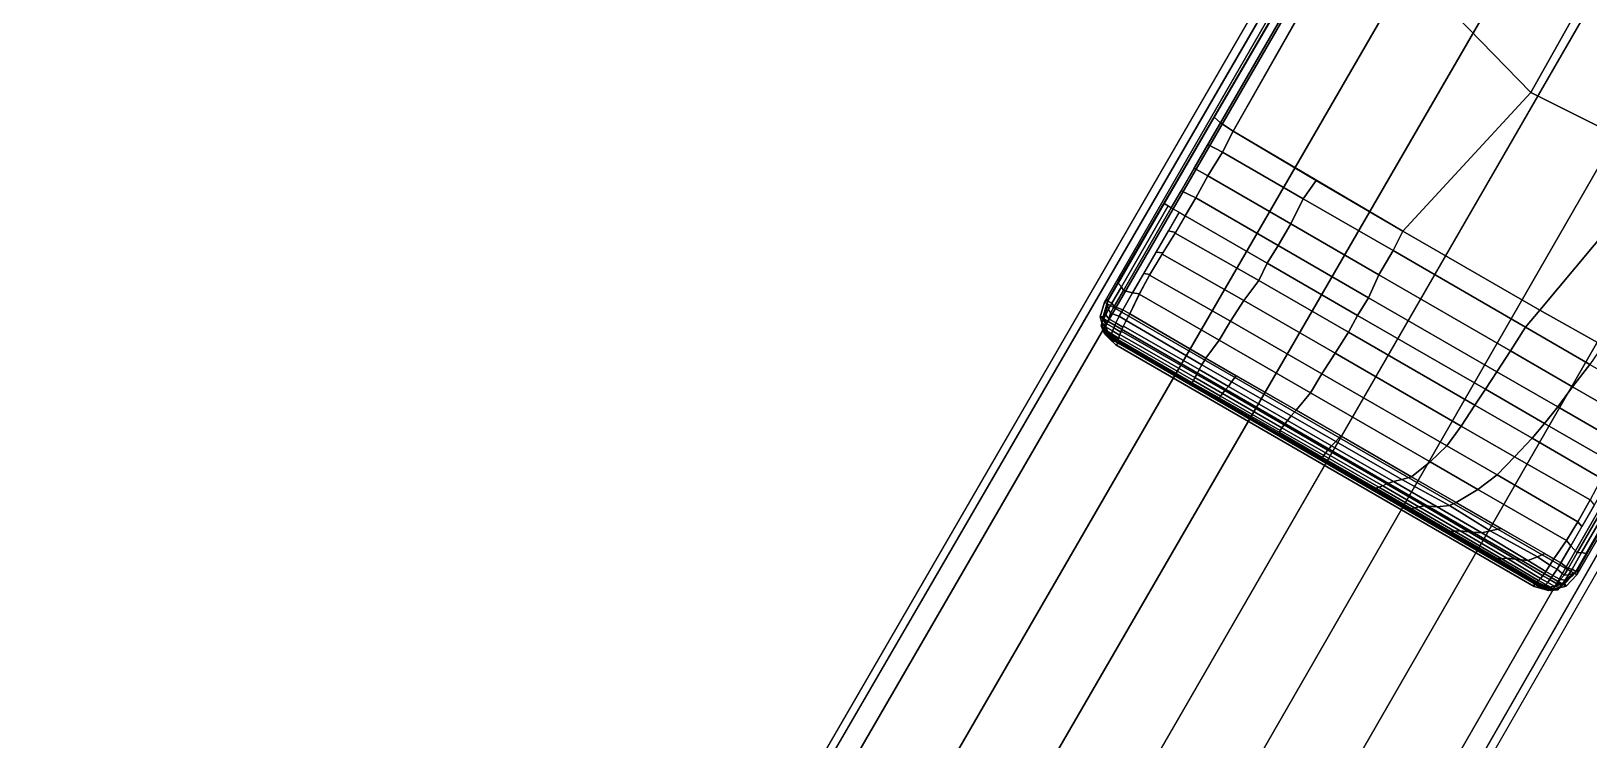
# Model space of a CAD drawing. Header units: inches. Extents: x 2605 to 2965, y 1528 to 1642.
# Drawn here: x 2675.769 to 2680.25, y 1576.48 to 1578.518 of the extents above; entities that cross this region are included whole.
import ezdxf

# ---------------------------------------------------------------- set-up
doc = ezdxf.new("R2010")
doc.units = ezdxf.units.IN
doc.layers.add('table leg', color=7, linetype='Continuous')
doc.layers.add('table top', color=7, linetype='Continuous')

msp = doc.modelspace()

# ---------------------------------------------------------------- linework, layer by layer
at = {"layer": 'table leg'}
for points, invisible_edges in [([(2677.4912, 1575.4791, -5.5092), (2677.5211, 1575.4871, -4.8835), (2680.4883, 1580.5947, -4.4267), (2681.9421, 1583.157, -5.0602)], 4), ([(2683.3635, 1582.3364, -5.0602), (2681.8713, 1579.7962, -4.4267), (2678.9317, 1574.6727, -4.8835), (2678.9397, 1574.6428, -5.5092)], 1)]:
    msp.add_3dface(points, dxfattribs=dict(at, invisible_edges=invisible_edges))
for points in [[(2677.5211, 1575.4871, -4.8835), (2677.5737, 1575.4518, -4.8121), (2680.5347, 1580.5635, -4.3569), (2680.4883, 1580.5947, -4.4267)], [(2680.5347, 1580.5635, -4.3569), (2677.5737, 1575.4518, -4.8121), (2677.787, 1575.3287, -4.7783), (2680.7452, 1580.4419, -4.3176)], [(2680.7452, 1580.4419, -4.3176), (2677.787, 1575.3287, -4.7783), (2678.001, 1575.2051, -4.7539), (2680.9619, 1580.3169, -4.2809)], [(2681.1789, 1580.1916, -4.2598), (2680.9619, 1580.3169, -4.2809), (2678.001, 1575.2051, -4.7539), (2678.2243, 1575.0762, -4.7316)], [(2678.2243, 1575.0762, -4.7316), (2678.4475, 1574.9474, -4.7539), (2681.394, 1580.0674, -4.2809), (2681.1769, 1580.1927, -4.2598)], [(2681.394, 1580.0674, -4.2809), (2678.4475, 1574.9474, -4.7539), (2678.6615, 1574.8238, -4.7783), (2681.6106, 1579.9423, -4.3176)], [(2681.6106, 1579.9423, -4.3176), (2678.6615, 1574.8238, -4.7783), (2678.8748, 1574.7007, -4.8121), (2681.8212, 1579.8208, -4.3569)], [(2681.8713, 1579.7962, -4.4267), (2681.8212, 1579.8208, -4.3569), (2678.8748, 1574.7007, -4.8121), (2678.9317, 1574.6727, -4.8835)]]:
    msp.add_3dface(points, dxfattribs=at)
at = {"layer": 'table top', "invisible_edges": 15}
for points in [[(2684.8164, 1565.3741, 20.5), (2684.82, 1607.1346, 20.5), (2680.04, 1606.9554, 20.5), (2680.035, 1565.5535, 20.5)], [(2680.0395, 1606.9554, 19.324), (2684.8199, 1607.1345, 19.324), (2684.8273, 1565.3739, 19.324), (2680.0631, 1565.5524, 19.324)], [(2675.2658, 1606.6569, 19.324), (2680.0395, 1606.9554, 19.324), (2680.0631, 1565.5524, 19.324), (2675.2658, 1565.8517, 19.324)], [(2680.035, 1565.5535, 20.5), (2680.04, 1606.9554, 20.5), (2675.2658, 1606.6569, 20.5), (2675.2658, 1565.8517, 20.5)]]:
    msp.add_3dface(points, dxfattribs=at)
at = {"layer": 'table top'}
for points in [[(2680.2161, 1576.9542, 19.324), (2684.2567, 1583.9528, 19.3241), (2682.8971, 1584.7378, 19.3241), (2678.8564, 1577.7392, 19.324)], [(2678.8564, 1577.7392, 19.324), (2682.486, 1584.0259, 19.324), (2682.3182, 1583.6779, 18.5054), (2678.8683, 1577.7487, 19.008)], [(2679.1889, 1578.2997, 18.9613), (2682.3182, 1583.6779, 18.5054), (2682.2685, 1583.5748, 18.2628), (2679.1727, 1578.2712, 18.8751)], [(2682.2685, 1583.5748, 18.2628), (2682.263, 1583.5635, 18.2362), (2679.1905, 1578.2544, 18.8191), (2679.1727, 1578.2712, 18.8751)], [(2679.1905, 1578.2544, 18.8191), (2682.263, 1583.5635, 18.2362), (2682.2582, 1583.5535, 18.2126), (2679.2269, 1578.2309, 18.7966)], [(2683.8457, 1583.2409, 19.324), (2680.2161, 1576.9542, 19.324), (2680.2184, 1576.9693, 19.008), (2683.6283, 1582.9215, 18.5054)], [(2680.8259, 1579.6631, 18.4418), (2680.0839, 1578.3414, 18.5876), (2679.5822, 1578.8577, 18.7271), (2680.3311, 1580.1762, 18.5818)], [(2681.2055, 1579.4703, 18.4579), (2680.4705, 1578.1484, 18.606), (2680.0839, 1578.3414, 18.5876), (2680.8259, 1579.6631, 18.4418)], [(2680.0839, 1578.3414, 18.5876), (2679.7148, 1577.9425, 18.7356), (2679.2269, 1578.2309, 18.7966), (2679.5822, 1578.8577, 18.7271)], [(2679.0409, 1578.0454, 18.9829), (2679.1889, 1578.2997, 18.9613), (2679.1727, 1578.2712, 18.8751), (2679.0286, 1578.0223, 18.8915)], [(2680.4705, 1578.1484, 18.606), (2680.1089, 1577.716, 18.7452), (2679.7148, 1577.9425, 18.7356), (2680.0839, 1578.3414, 18.5876)], [(2679.0286, 1578.0223, 18.8915), (2679.1727, 1578.2712, 18.8751), (2679.1905, 1578.2544, 18.8191), (2679.0488, 1578.0102, 18.8347)], [(2679.1546, 1578.1926, 18.8231), (2679.1905, 1578.2544, 18.8191), (2679.2269, 1578.2309, 18.7966), (2679.1968, 1578.1699, 18.8023)], [(2679.2269, 1578.2309, 18.7966), (2679.4655, 1578.0887, 18.7565), (2679.4283, 1578.0363, 18.7668), (2679.1968, 1578.1699, 18.8023)], [(2679.4655, 1578.0887, 18.7565), (2679.4655, 1578.0887, 18.7565), (2679.2269, 1578.2309, 18.7966), (2679.7148, 1577.9425, 18.7356)], [(2679.1148, 1578.124, 18.8274), (2679.1546, 1578.1926, 18.8231), (2679.1968, 1578.1699, 18.8023), (2679.1538, 1578.1018, 18.8072)], [(2679.1968, 1578.1699, 18.8023), (2679.4283, 1578.0363, 18.7668), (2679.393, 1577.9636, 18.7708), (2679.1538, 1578.1018, 18.8072)], [(2679.0771, 1578.059, 18.8316), (2679.1148, 1578.124, 18.8274), (2679.1538, 1578.1018, 18.8072), (2679.1194, 1578.0386, 18.8096)], [(2680.6848, 1578.114, 18.6609), (2680.2902, 1577.6137, 18.7669), (2680.1089, 1577.716, 18.7452), (2680.4705, 1578.1484, 18.606)], [(2679.1538, 1578.1018, 18.8072), (2679.393, 1577.9636, 18.7708), (2679.3561, 1577.9019, 18.773), (2679.1194, 1578.0386, 18.8096)], [(2679.4655, 1578.0887, 18.7565), (2679.7148, 1577.9425, 18.7356), (2679.6871, 1577.8869, 18.7496), (2679.4283, 1578.0363, 18.7668)], [(2678.8974, 1577.7988, 19.0038), (2679.0409, 1578.0454, 18.9829), (2679.0286, 1578.0223, 18.8915), (2678.8965, 1577.7933, 18.8896)], [(2679.0488, 1578.0102, 18.8347), (2679.0771, 1578.059, 18.8316), (2679.1194, 1578.0386, 18.8096), (2679.089, 1577.9871, 18.8104)], [(2679.1194, 1578.0386, 18.8096), (2679.3561, 1577.9019, 18.773), (2679.3253, 1577.8507, 18.7744), (2679.089, 1577.9871, 18.8104)], [(2679.4283, 1578.0363, 18.7668), (2679.6871, 1577.8869, 18.7496), (2679.6465, 1577.8173, 18.7513), (2679.393, 1577.9636, 18.7708)], [(2678.8965, 1577.7933, 18.8896), (2679.0286, 1578.0223, 18.8915), (2679.0396, 1578.0158, 18.8607), (2678.9053, 1577.7831, 18.859)], [(2678.9053, 1577.7831, 18.859), (2679.0396, 1578.0158, 18.8607), (2679.0488, 1578.0102, 18.8347), (2678.9114, 1577.7722, 18.8334)], [(2678.9114, 1577.7722, 18.8334), (2679.0488, 1578.0102, 18.8347), (2679.0715, 1577.9972, 18.821), (2678.9378, 1577.7655, 18.8193)], [(2679.0408, 1577.9441, 18.8205), (2679.0715, 1577.9972, 18.821), (2679.089, 1577.9871, 18.8104), (2679.061, 1577.9393, 18.8107)], [(2679.089, 1577.9871, 18.8104), (2679.3253, 1577.8507, 18.7744), (2679.3005, 1577.8013, 18.7803), (2679.06, 1577.9376, 18.8107)], [(2679.0054, 1577.8827, 18.8201), (2679.0408, 1577.9441, 18.8205), (2679.061, 1577.9393, 18.8107), (2679.0248, 1577.8802, 18.8112)], [(2679.393, 1577.9636, 18.7708), (2679.6465, 1577.8173, 18.7513), (2679.6163, 1577.7517, 18.7533), (2679.3561, 1577.9019, 18.773)], [(2679.7148, 1577.9425, 18.7356), (2680.1089, 1577.716, 18.7452), (2680.0683, 1577.6668, 18.7564), (2679.6871, 1577.8869, 18.7496)], [(2679.06, 1577.9376, 18.8107), (2679.3005, 1577.8013, 18.7803), (2679.2577, 1577.7433, 18.7818), (2679.0225, 1577.8765, 18.8113)], [(2679.3561, 1577.9019, 18.773), (2679.6163, 1577.7517, 18.7533), (2679.5848, 1577.7008, 18.7538), (2679.3253, 1577.8507, 18.7744)], [(2678.9699, 1577.8212, 18.8197), (2679.0054, 1577.8827, 18.8201), (2679.0248, 1577.8802, 18.8112), (2678.9876, 1577.8184, 18.8117)], [(2679.0225, 1577.8765, 18.8113), (2679.2577, 1577.7433, 18.7818), (2679.2197, 1577.6841, 18.7821), (2678.9863, 1577.816, 18.8117)], [(2679.5848, 1577.7008, 18.7538), (2679.5584, 1577.6525, 18.7618), (2679.3005, 1577.8013, 18.7803), (2679.3253, 1577.8507, 18.7744)], [(2679.6871, 1577.8869, 18.7496), (2680.0683, 1577.6668, 18.7564), (2680.0246, 1577.599, 18.7611), (2679.6465, 1577.8173, 18.7513)], [(2678.9378, 1577.7655, 18.8193), (2678.9699, 1577.8212, 18.8197), (2678.9876, 1577.8184, 18.8117), (2678.9571, 1577.7629, 18.8117)], [(2678.9863, 1577.816, 18.8117), (2679.2197, 1577.6841, 18.7821), (2679.1865, 1577.6298, 18.7813), (2678.9562, 1577.7613, 18.8117)], [(2679.6465, 1577.8173, 18.7513), (2680.0246, 1577.599, 18.7611), (2679.9855, 1577.5385, 18.763), (2679.6163, 1577.7517, 18.7533)], [(2678.8683, 1577.7487, 19.008), (2678.8974, 1577.7988, 19.0038), (2678.8965, 1577.7933, 18.8896), (2678.8666, 1577.7418, 18.8947)], [(2678.8666, 1577.7418, 18.8947), (2678.8965, 1577.7933, 18.8896), (2678.9053, 1577.7831, 18.859), (2678.8779, 1577.7359, 18.8639)], [(2678.8779, 1577.7359, 18.8639), (2678.9053, 1577.7831, 18.859), (2678.9114, 1577.7722, 18.8334), (2678.8848, 1577.7266, 18.8374)], [(2678.8848, 1577.7266, 18.8374), (2678.9114, 1577.7722, 18.8334), (2678.9378, 1577.7655, 18.8193), (2678.9095, 1577.7167, 18.8243)], [(2678.9095, 1577.7167, 18.8243), (2678.9378, 1577.7655, 18.8193), (2678.9571, 1577.7629, 18.8117), (2678.9298, 1577.7049, 18.8112)], [(2678.9562, 1577.7613, 18.8117), (2679.1865, 1577.6298, 18.7813), (2679.1487, 1577.5773, 18.782), (2678.9298, 1577.7049, 18.8112)], [(2679.5584, 1577.6525, 18.7618), (2679.5204, 1577.5918, 18.7626), (2679.2577, 1577.7433, 18.7818), (2679.3005, 1577.8013, 18.7803)], [(2678.8444, 1577.6966, 19.324), (2678.8564, 1577.7392, 19.324), (2678.8683, 1577.7487, 19.008), (2678.8527, 1577.6973, 18.9324)], [(2680.1852, 1576.9224, 19.324), (2680.2161, 1576.9542, 19.324), (2678.8564, 1577.7392, 19.324), (2678.8444, 1577.6966, 19.324)], [(2678.8471, 1577.6709, 18.8996), (2678.8565, 1577.7095, 18.9221), (2678.8593, 1577.7184, 18.9146), (2678.8501, 1577.6792, 18.8897)], [(2678.8501, 1577.6792, 18.8897), (2678.8593, 1577.7184, 18.9146), (2678.8621, 1577.7273, 18.907), (2678.855, 1577.6909, 18.8794)], [(2678.8683, 1577.7487, 19.008), (2678.8666, 1577.7418, 18.8947), (2678.8666, 1577.7418, 18.8947), (2678.8527, 1577.6973, 18.9324)], [(2678.855, 1577.6909, 18.8794), (2678.8621, 1577.7273, 18.907), (2678.8646, 1577.7356, 18.9), (2678.8605, 1577.7027, 18.8721)], [(2678.8646, 1577.7356, 18.9), (2678.8684, 1577.7184, 18.8661), (2678.8605, 1577.7027, 18.8721)], [(2678.8693, 1577.6906, 18.8474), (2678.8605, 1577.7027, 18.8721), (2678.8684, 1577.7184, 18.8661), (2678.8744, 1577.7074, 18.8402)], [(2678.8684, 1577.7184, 18.8661), (2678.8646, 1577.7356, 18.9), (2678.8666, 1577.7418, 18.8947), (2678.8779, 1577.7359, 18.8639)], [(2678.8684, 1577.7184, 18.8661), (2678.8779, 1577.7359, 18.8639), (2678.8848, 1577.7266, 18.8374), (2678.8744, 1577.7074, 18.8402)], [(2678.8995, 1577.6984, 18.8267), (2678.8744, 1577.7074, 18.8402), (2678.8848, 1577.7266, 18.8374), (2678.9095, 1577.7167, 18.8243)], [(2678.9194, 1577.6857, 18.8139), (2678.8995, 1577.6984, 18.8267), (2678.9095, 1577.7167, 18.8243), (2678.9298, 1577.7049, 18.8112)], [(2679.5204, 1577.5918, 18.7626), (2679.4825, 1577.5326, 18.7627), (2679.2197, 1577.6841, 18.7821), (2679.2577, 1577.7433, 18.7818)], [(2679.6163, 1577.7517, 18.7533), (2679.9855, 1577.5385, 18.763), (2679.9528, 1577.4884, 18.7627), (2679.5848, 1577.7008, 18.7538)], [(2680.1089, 1577.716, 18.7452), (2680.2902, 1577.6137, 18.7669), (2680.2535, 1577.5598, 18.7754), (2680.0683, 1577.6668, 18.7564)], [(2678.8444, 1577.6966, 19.324), (2678.8527, 1577.6973, 18.9324), (2678.8673, 1577.6465, 18.9026), (2678.8585, 1577.6458, 19.324)], [(2678.8444, 1577.6966, 19.324), (2678.8585, 1577.6458, 19.324), (2680.1342, 1576.9092, 19.324), (2680.1852, 1576.9224, 19.324)], [(2678.8595, 1577.6736, 18.9185), (2678.8527, 1577.6973, 18.9324), (2678.8565, 1577.7095, 18.9221), (2678.8471, 1577.6709, 18.8996)], [(2678.8571, 1577.6598, 18.8783), (2678.8471, 1577.6709, 18.8996), (2678.8501, 1577.6792, 18.8897), (2678.8597, 1577.6677, 18.8673)], [(2678.8471, 1577.6709, 18.8996), (2678.8673, 1577.6465, 18.9026), (2678.8595, 1577.6736, 18.9185)], [(2678.8471, 1577.6709, 18.8996), (2678.8552, 1577.6519, 18.8933), (2678.8673, 1577.6465, 18.9026)], [(2678.8552, 1577.6519, 18.8933), (2678.8471, 1577.6709, 18.8996), (2678.8471, 1577.6709, 18.8996), (2678.8559, 1577.6554, 18.8859)], [(2678.8559, 1577.6554, 18.8859), (2678.8471, 1577.6709, 18.8996), (2678.8471, 1577.6709, 18.8996), (2678.8571, 1577.6598, 18.8783)], [(2678.8559, 1577.6554, 18.8859), (2678.8471, 1577.6709, 18.8996), (2678.8471, 1577.6709, 18.8996), (2678.8571, 1577.6598, 18.8783)], [(2678.8597, 1577.6677, 18.8673), (2678.8501, 1577.6792, 18.8897), (2678.855, 1577.6909, 18.8794), (2678.8633, 1577.6769, 18.8577)], [(2678.8633, 1577.6769, 18.8577), (2678.855, 1577.6909, 18.8794), (2678.8605, 1577.7027, 18.8721), (2678.8693, 1577.6906, 18.8474)], [(2678.8801, 1577.6559, 18.8542), (2678.8597, 1577.6677, 18.8673), (2678.8633, 1577.6769, 18.8577), (2678.8836, 1577.6651, 18.8446)], [(2678.8836, 1577.6651, 18.8446), (2678.8633, 1577.6769, 18.8577), (2678.8693, 1577.6906, 18.8474), (2678.8897, 1577.6789, 18.8343)], [(2678.8897, 1577.6789, 18.8343), (2678.8693, 1577.6906, 18.8474), (2678.8744, 1577.7074, 18.8402), (2678.8995, 1577.6984, 18.8267)], [(2678.9038, 1577.6527, 18.8325), (2678.8836, 1577.6651, 18.8446), (2678.8897, 1577.6789, 18.8343), (2678.9099, 1577.6665, 18.8223)], [(2678.9099, 1577.6665, 18.8223), (2678.8897, 1577.6789, 18.8343), (2678.8995, 1577.6984, 18.8267), (2678.9194, 1577.6857, 18.8139)], [(2678.9116, 1577.67, 18.8203), (2678.9194, 1577.6857, 18.8139), (2679.1372, 1577.5589, 18.7858), (2679.1293, 1577.5449, 18.7908)], [(2678.9194, 1577.6857, 18.8139), (2678.9298, 1577.7049, 18.8112), (2679.1487, 1577.5773, 18.782), (2679.1372, 1577.5589, 18.7858)], [(2679.4825, 1577.5326, 18.7627), (2679.4499, 1577.4778, 18.7619), (2679.1865, 1577.6298, 18.7813), (2679.2197, 1577.6841, 18.7821)], [(2679.9528, 1577.4884, 18.7627), (2679.9226, 1577.4423, 18.7672), (2679.5584, 1577.6525, 18.7618), (2679.5848, 1577.7008, 18.7538)], [(2678.8752, 1577.637, 18.8889), (2678.8552, 1577.6519, 18.8933), (2678.8556, 1577.6539, 18.889), (2678.8757, 1577.6403, 18.8804)], [(2678.8766, 1577.6303, 18.9026), (2678.8673, 1577.6465, 18.9026), (2678.8552, 1577.6519, 18.8933), (2678.8752, 1577.637, 18.8889)], [(2678.8556, 1577.6539, 18.889), (2678.8559, 1577.6554, 18.8859), (2678.8762, 1577.6436, 18.8728), (2678.8757, 1577.6403, 18.8804)], [(2678.8762, 1577.6436, 18.8728), (2678.8559, 1577.6554, 18.8859), (2678.8571, 1577.6598, 18.8783), (2678.8774, 1577.648, 18.8652)], [(2678.8762, 1577.6436, 18.8728), (2678.8559, 1577.6554, 18.8859), (2678.8571, 1577.6598, 18.8783), (2678.8774, 1577.648, 18.8652)], [(2678.8774, 1577.648, 18.8652), (2678.8571, 1577.6598, 18.8783), (2678.8597, 1577.6677, 18.8673), (2678.8801, 1577.6559, 18.8542)], [(2678.8585, 1577.6458, 19.324), (2678.8673, 1577.6465, 18.9026), (2678.8766, 1577.6303, 18.9026), (2678.8736, 1577.6313, 19.324)], [(2678.8585, 1577.6458, 19.324), (2678.8894, 1577.6162, 19.324), (2680.0931, 1576.9212, 19.324), (2680.1342, 1576.9092, 19.324)], [(2678.8736, 1577.6313, 19.324), (2678.8766, 1577.6303, 18.9026), (2678.8968, 1577.6205, 18.8986), (2678.8894, 1577.6162, 19.324)], [(2678.8957, 1577.6226, 18.8853), (2678.8752, 1577.637, 18.8889), (2678.8757, 1577.6403, 18.8804), (2678.8956, 1577.626, 18.8732)], [(2678.8968, 1577.6205, 18.8986), (2678.8766, 1577.6303, 18.9026), (2678.8752, 1577.637, 18.8889), (2678.8957, 1577.6226, 18.8853)], [(2678.8956, 1577.626, 18.8732), (2678.8757, 1577.6403, 18.8804), (2678.8762, 1577.6436, 18.8728), (2678.8961, 1577.6295, 18.8645)], [(2678.8961, 1577.6295, 18.8645), (2678.8976, 1577.6356, 18.8532), (2678.8774, 1577.648, 18.8652), (2678.8762, 1577.6436, 18.8728)], [(2678.8961, 1577.6295, 18.8645), (2678.8762, 1577.6436, 18.8728), (2678.8774, 1577.648, 18.8652), (2678.8976, 1577.6356, 18.8532)], [(2678.8976, 1577.6356, 18.8532), (2678.8774, 1577.648, 18.8652), (2678.8801, 1577.6559, 18.8542), (2678.9002, 1577.6435, 18.8422)], [(2678.9002, 1577.6435, 18.8422), (2678.8801, 1577.6559, 18.8542), (2678.8836, 1577.6651, 18.8446), (2678.9038, 1577.6527, 18.8325)], [(2678.8957, 1577.6266, 18.8717), (2678.8963, 1577.6305, 18.8625), (2679.1089, 1577.5068, 18.833), (2679.1075, 1577.5048, 18.843)], [(2678.8957, 1577.6227, 18.8848), (2678.8957, 1577.6266, 18.8717), (2679.1075, 1577.5048, 18.843), (2679.107, 1577.5013, 18.856)], [(2678.8963, 1577.6305, 18.8625), (2678.8981, 1577.6371, 18.8509), (2679.1127, 1577.5137, 18.8221), (2679.1089, 1577.5068, 18.833)], [(2678.8981, 1577.6371, 18.8509), (2678.9011, 1577.6458, 18.8395), (2679.117, 1577.5217, 18.8105), (2679.1127, 1577.5137, 18.8221)], [(2678.9011, 1577.6458, 18.8395), (2678.9051, 1577.6557, 18.8299), (2679.1223, 1577.5309, 18.8007), (2679.117, 1577.5217, 18.8105)], [(2678.9051, 1577.6557, 18.8299), (2678.9116, 1577.67, 18.8203), (2679.1293, 1577.5449, 18.7908), (2679.1223, 1577.5309, 18.8007)], [(2679.4499, 1577.4778, 18.7619), (2679.4079, 1577.4282, 18.7612), (2679.1487, 1577.5773, 18.782), (2679.1865, 1577.6298, 18.7813)], [(2679.9226, 1577.4423, 18.7672), (2679.8831, 1577.3824, 18.7672), (2679.5204, 1577.5918, 18.7626), (2679.5584, 1577.6525, 18.7618)], [(2680.0683, 1577.6668, 18.7564), (2680.2535, 1577.5598, 18.7754), (2680.2034, 1577.4957, 18.7787), (2680.0246, 1577.599, 18.7611)], [(2678.8894, 1577.6162, 19.324), (2678.8968, 1577.6205, 18.8986), (2680.0931, 1576.9298, 18.8986), (2680.0931, 1576.9212, 19.324)], [(2678.8968, 1577.6205, 18.8986), (2678.8957, 1577.6227, 18.8848), (2679.107, 1577.5013, 18.856), (2679.1082, 1577.499, 18.8697)], [(2679.1109, 1577.4969, 18.8986), (2679.1109, 1577.4969, 18.8986), (2678.8968, 1577.6205, 18.8986), (2679.1082, 1577.499, 18.8697)], [(2679.8831, 1577.3824, 18.7672), (2679.8414, 1577.3255, 18.7672), (2679.4825, 1577.5326, 18.7627), (2679.5204, 1577.5918, 18.7626)], [(2680.0246, 1577.599, 18.7611), (2680.2034, 1577.4957, 18.7787), (2680.1608, 1577.4373, 18.7809), (2679.9855, 1577.5385, 18.763)], [(2679.1223, 1577.5309, 18.8007), (2679.1293, 1577.5449, 18.7908), (2679.2132, 1577.4967, 18.782), (2679.203, 1577.4845, 18.7921)], [(2679.1293, 1577.5449, 18.7908), (2679.1372, 1577.5589, 18.7858), (2679.2227, 1577.5101, 18.7768), (2679.2132, 1577.4967, 18.782)], [(2679.1372, 1577.5589, 18.7858), (2679.1487, 1577.5773, 18.782), (2679.2361, 1577.527, 18.775), (2679.2227, 1577.5101, 18.7768)], [(2679.9855, 1577.5385, 18.763), (2680.1608, 1577.4373, 18.7809), (2680.123, 1577.3901, 18.7806), (2679.9528, 1577.4884, 18.7627)], [(2680.2535, 1577.5598, 18.7754), (2680.4223, 1577.4624, 18.8023), (2680.3814, 1577.393, 18.8072), (2680.2034, 1577.4957, 18.7787)], [(2679.107, 1577.5013, 18.856), (2679.1075, 1577.5048, 18.843), (2679.1868, 1577.4592, 18.8343), (2679.1859, 1577.4559, 18.8474)], [(2679.1082, 1577.499, 18.8697), (2679.107, 1577.5013, 18.856), (2679.1859, 1577.4559, 18.8474), (2679.1871, 1577.4536, 18.8611)], [(2679.1075, 1577.5048, 18.843), (2679.1089, 1577.5068, 18.833), (2679.188, 1577.4628, 18.8252), (2679.1868, 1577.4592, 18.8343)], [(2679.1905, 1577.4509, 18.8986), (2679.1109, 1577.4969, 18.8986), (2679.1082, 1577.499, 18.8697), (2679.1871, 1577.4536, 18.8611)], [(2679.1089, 1577.5068, 18.833), (2679.1127, 1577.5137, 18.8221), (2679.191, 1577.4686, 18.8135), (2679.188, 1577.4628, 18.8252)], [(2679.1127, 1577.5137, 18.8221), (2679.117, 1577.5217, 18.8105), (2679.1961, 1577.4762, 18.8019), (2679.191, 1577.4686, 18.8135)], [(2679.117, 1577.5217, 18.8105), (2679.1223, 1577.5309, 18.8007), (2679.203, 1577.4845, 18.7921), (2679.1961, 1577.4762, 18.8019)], [(2679.203, 1577.4845, 18.7921), (2679.2132, 1577.4967, 18.782), (2679.383, 1577.3988, 18.7719), (2679.3738, 1577.3861, 18.7816)], [(2679.2132, 1577.4967, 18.782), (2679.2227, 1577.5101, 18.7768), (2679.3935, 1577.4114, 18.7667), (2679.383, 1577.3988, 18.7719)], [(2679.2227, 1577.5101, 18.7768), (2679.2361, 1577.527, 18.775), (2679.4079, 1577.4282, 18.7612), (2679.3935, 1577.4114, 18.7667)], [(2679.8414, 1577.3255, 18.7672), (2679.7934, 1577.2795, 18.7665), (2679.4499, 1577.4778, 18.7619), (2679.4825, 1577.5326, 18.7627)], [(2680.2034, 1577.4957, 18.7787), (2680.3814, 1577.393, 18.8072), (2680.3449, 1577.331, 18.8096), (2680.1608, 1577.4373, 18.7809)], [(2679.1859, 1577.4559, 18.8474), (2679.1868, 1577.4592, 18.8343), (2679.3585, 1577.3603, 18.8235), (2679.358, 1577.3568, 18.8366)], [(2679.1871, 1577.4536, 18.8611), (2679.1859, 1577.4559, 18.8474), (2679.358, 1577.3568, 18.8366), (2679.3581, 1577.3551, 18.8504)], [(2679.1868, 1577.4592, 18.8343), (2679.188, 1577.4628, 18.8252), (2679.3599, 1577.3637, 18.8143), (2679.3585, 1577.3603, 18.8235)], [(2679.3613, 1577.3523, 18.8986), (2679.1905, 1577.4509, 18.8986), (2679.1871, 1577.4536, 18.8611), (2679.3581, 1577.3551, 18.8504)], [(2679.188, 1577.4628, 18.8252), (2679.191, 1577.4686, 18.8135), (2679.3627, 1577.3697, 18.8029), (2679.3599, 1577.3637, 18.8143)], [(2679.191, 1577.4686, 18.8135), (2679.1961, 1577.4762, 18.8019), (2679.3672, 1577.3776, 18.7914), (2679.3627, 1577.3697, 18.8029)], [(2679.1961, 1577.4762, 18.8019), (2679.203, 1577.4845, 18.7921), (2679.3738, 1577.3861, 18.7816), (2679.3672, 1577.3776, 18.7914)], [(2679.7934, 1577.2795, 18.7665), (2679.7398, 1577.2367, 18.7641), (2679.4079, 1577.4282, 18.7612), (2679.4499, 1577.4778, 18.7619)], [(2680.123, 1577.3901, 18.7806), (2680.0873, 1577.3474, 18.783), (2679.9226, 1577.4423, 18.7672), (2679.9528, 1577.4884, 18.7627)], [(2679.383, 1577.3988, 18.7719), (2679.3935, 1577.4114, 18.7667), (2679.5221, 1577.3376, 18.7641), (2679.51, 1577.3256, 18.7694)], [(2679.3935, 1577.4114, 18.7667), (2679.4079, 1577.4282, 18.7612), (2679.5366, 1577.3539, 18.7623), (2679.5221, 1577.3376, 18.7641)], [(2680.0873, 1577.3474, 18.783), (2680.0367, 1577.2939, 18.7819), (2679.8831, 1577.3824, 18.7672), (2679.9226, 1577.4423, 18.7672)], [(2680.1608, 1577.4373, 18.7809), (2680.3449, 1577.331, 18.8096), (2680.3145, 1577.2796, 18.8104), (2680.123, 1577.3901, 18.7806)], [(2679.358, 1577.3568, 18.8366), (2679.3585, 1577.3603, 18.8235), (2679.4824, 1577.2888, 18.821), (2679.4812, 1577.2857, 18.834)], [(2679.3581, 1577.3551, 18.8504), (2679.358, 1577.3568, 18.8366), (2679.4812, 1577.2857, 18.834), (2679.4818, 1577.2837, 18.8477)], [(2679.3585, 1577.3603, 18.8235), (2679.3599, 1577.3637, 18.8143), (2679.4844, 1577.292, 18.8118), (2679.4824, 1577.2888, 18.821)], [(2679.3599, 1577.3637, 18.8143), (2679.3627, 1577.3697, 18.8029), (2679.488, 1577.2975, 18.8), (2679.4844, 1577.292, 18.8118)], [(2679.3627, 1577.3697, 18.8029), (2679.3672, 1577.3776, 18.7914), (2679.4931, 1577.305, 18.7886), (2679.488, 1577.2975, 18.8)], [(2679.3672, 1577.3776, 18.7914), (2679.3738, 1577.3861, 18.7816), (2679.4997, 1577.3135, 18.779), (2679.4931, 1577.305, 18.7886)], [(2679.3738, 1577.3861, 18.7816), (2679.383, 1577.3988, 18.7719), (2679.51, 1577.3256, 18.7694), (2679.4997, 1577.3135, 18.779)], [(2680.0367, 1577.2939, 18.7819), (2679.9865, 1577.2419, 18.7807), (2679.8414, 1577.3255, 18.7672), (2679.8831, 1577.3824, 18.7672)], [(2680.3145, 1577.2796, 18.8104), (2680.2871, 1577.2314, 18.8107), (2680.0873, 1577.3474, 18.783), (2680.123, 1577.3901, 18.7806)], [(2679.4852, 1577.2808, 18.8986), (2679.3613, 1577.3523, 18.8986), (2679.3581, 1577.3551, 18.8504), (2679.4818, 1577.2837, 18.8477)], [(2679.6572, 1577.2102, 18.7915), (2679.4931, 1577.305, 18.7886), (2679.4997, 1577.3135, 18.779), (2679.6682, 1577.2161, 18.7821)], [(2679.6682, 1577.2161, 18.7821), (2679.4997, 1577.3135, 18.779), (2679.51, 1577.3256, 18.7694), (2679.6882, 1577.2226, 18.7731)], [(2679.6882, 1577.2226, 18.7731), (2679.51, 1577.3256, 18.7694), (2679.5221, 1577.3376, 18.7641), (2679.7126, 1577.229, 18.7688)], [(2679.7126, 1577.229, 18.7688), (2679.5221, 1577.3376, 18.7641), (2679.5366, 1577.3539, 18.7623), (2679.7398, 1577.2367, 18.7641)], [(2679.9865, 1577.2419, 18.7807), (2679.9314, 1577.2, 18.7783), (2679.7934, 1577.2795, 18.7665), (2679.8414, 1577.3255, 18.7672)], [(2680.2871, 1577.2314, 18.8107), (2680.254, 1577.1706, 18.8112), (2680.0367, 1577.2939, 18.7819), (2680.0873, 1577.3474, 18.783)], [(2679.6272, 1577.2013, 18.8361), (2679.4812, 1577.2857, 18.834), (2679.4824, 1577.2888, 18.821), (2679.6319, 1577.2025, 18.8233)], [(2679.6241, 1577.2016, 18.8497), (2679.4818, 1577.2837, 18.8477), (2679.4812, 1577.2857, 18.834), (2679.6272, 1577.2013, 18.8361)], [(2679.6164, 1577.205, 18.8986), (2679.4852, 1577.2808, 18.8986), (2679.4818, 1577.2837, 18.8477), (2679.6241, 1577.2016, 18.8497)], [(2679.6319, 1577.2025, 18.8233), (2679.4824, 1577.2888, 18.821), (2679.4844, 1577.292, 18.8118), (2679.6371, 1577.2038, 18.8142)], [(2679.6371, 1577.2038, 18.8142), (2679.4844, 1577.292, 18.8118), (2679.488, 1577.2975, 18.8), (2679.6458, 1577.2063, 18.8028)], [(2679.6458, 1577.2063, 18.8028), (2679.488, 1577.2975, 18.8), (2679.4931, 1577.305, 18.7886), (2679.6572, 1577.2102, 18.7915)], [(2679.9314, 1577.2, 18.7783), (2679.8688, 1577.1623, 18.7737), (2679.7398, 1577.2367, 18.7641), (2679.7934, 1577.2795, 18.7665)], [(2680.254, 1577.1706, 18.8112), (2680.2191, 1577.1074, 18.8117), (2679.9865, 1577.2419, 18.7807), (2680.0367, 1577.2939, 18.7819)], [(2680.3546, 1577.2563, 18.8347), (2680.2172, 1577.0183, 18.8334), (2680.1982, 1577.0378, 18.8193), (2680.332, 1577.2694, 18.821)], [(2680.389, 1577.2671, 18.9829), (2680.2472, 1577.0195, 19.0038), (2680.243, 1577.0159, 18.8896), (2680.3752, 1577.2449, 18.8915)], [(2679.6682, 1577.2161, 18.7821), (2679.6882, 1577.2226, 18.7731), (2679.8139, 1577.1498, 18.7818), (2679.7778, 1577.1527, 18.789)], [(2679.6882, 1577.2226, 18.7731), (2679.7126, 1577.229, 18.7688), (2679.849, 1577.1538, 18.778), (2679.8139, 1577.1498, 18.7818)], [(2679.7126, 1577.229, 18.7688), (2679.7398, 1577.2367, 18.7641), (2679.8688, 1577.1623, 18.7737), (2679.849, 1577.1538, 18.778)], [(2680.2191, 1577.1074, 18.8117), (2680.1863, 1577.0532, 18.8117), (2679.9314, 1577.2, 18.7783), (2679.9865, 1577.2419, 18.7807)], [(2680.364, 1577.2511, 18.8607), (2680.2297, 1577.0184, 18.859), (2680.2172, 1577.0183, 18.8334), (2680.3546, 1577.2563, 18.8347)], [(2680.3752, 1577.2449, 18.8915), (2680.243, 1577.0159, 18.8896), (2680.2297, 1577.0184, 18.859), (2680.364, 1577.2511, 18.8607)], [(2679.7183, 1577.1462, 18.8986), (2679.6164, 1577.205, 18.8986), (2679.6241, 1577.2016, 18.8497), (2679.7242, 1577.1437, 18.8546)], [(2679.6241, 1577.2016, 18.8497), (2679.6272, 1577.2013, 18.8361), (2679.7273, 1577.1434, 18.8411), (2679.7242, 1577.1437, 18.8546)], [(2679.6272, 1577.2013, 18.8361), (2679.6319, 1577.2025, 18.8233), (2679.7348, 1577.143, 18.8286), (2679.7273, 1577.1434, 18.8411)], [(2679.6319, 1577.2025, 18.8233), (2679.6371, 1577.2038, 18.8142), (2679.7399, 1577.1443, 18.8197), (2679.7348, 1577.143, 18.8286)], [(2679.6371, 1577.2038, 18.8142), (2679.6458, 1577.2063, 18.8028), (2679.7485, 1577.147, 18.8084), (2679.7399, 1577.1443, 18.8197)], [(2679.6458, 1577.2063, 18.8028), (2679.6572, 1577.2102, 18.7915), (2679.7611, 1577.1501, 18.7978), (2679.7485, 1577.147, 18.8084)], [(2679.6572, 1577.2102, 18.7915), (2679.6682, 1577.2161, 18.7821), (2679.7778, 1577.1527, 18.789), (2679.7611, 1577.1501, 18.7978)], [(2680.1863, 1577.0532, 18.8117), (2680.1497, 1577.0006, 18.8112), (2679.8688, 1577.1623, 18.7737), (2679.9314, 1577.2, 18.7783)], [(2679.8366, 1577.0779, 18.8986), (2679.7183, 1577.1462, 18.8986), (2679.7242, 1577.1437, 18.8546), (2679.8312, 1577.0817, 18.8631)], [(2679.7242, 1577.1437, 18.8546), (2679.7273, 1577.1434, 18.8411), (2679.8389, 1577.0788, 18.8502), (2679.8312, 1577.0817, 18.8631)], [(2679.7273, 1577.1434, 18.8411), (2679.7348, 1577.143, 18.8286), (2679.8468, 1577.0781, 18.8379), (2679.8389, 1577.0788, 18.8502)], [(2679.7348, 1577.143, 18.8286), (2679.7399, 1577.1443, 18.8197), (2679.8522, 1577.0793, 18.8292), (2679.8468, 1577.0781, 18.8379)], [(2679.7399, 1577.1443, 18.8197), (2679.7485, 1577.147, 18.8084), (2679.8642, 1577.0799, 18.8187), (2679.8522, 1577.0793, 18.8292)], [(2679.7485, 1577.147, 18.8084), (2679.7611, 1577.1501, 18.7978), (2679.8805, 1577.0809, 18.8088), (2679.8642, 1577.0799, 18.8187)], [(2679.7611, 1577.1501, 18.7978), (2679.7778, 1577.1527, 18.789), (2679.9055, 1577.0786, 18.8015), (2679.8805, 1577.0809, 18.8088)], [(2679.7778, 1577.1527, 18.789), (2679.8139, 1577.1498, 18.7818), (2679.942, 1577.0753, 18.7954), (2679.9055, 1577.0786, 18.8015)], [(2679.8139, 1577.1498, 18.7818), (2679.849, 1577.1538, 18.778), (2679.9664, 1577.0811, 18.7922), (2679.942, 1577.0753, 18.7954)], [(2679.849, 1577.1538, 18.778), (2679.8688, 1577.1623, 18.7737), (2679.9983, 1577.0878, 18.791), (2679.9664, 1577.0811, 18.7922)], [(2680.2659, 1577.155, 18.8201), (2680.2304, 1577.0935, 18.8197), (2680.2191, 1577.1074, 18.8117), (2680.254, 1577.1706, 18.8112)], [(2679.9664, 1577.0811, 18.7922), (2679.9983, 1577.0878, 18.791), (2680.1236, 1577.0156, 18.8077), (2680.1025, 1577.0064, 18.8081)], [(2680.2304, 1577.0935, 18.8197), (2680.1982, 1577.0378, 18.8193), (2680.1863, 1577.0532, 18.8117), (2680.2191, 1577.1074, 18.8117)], [(2679.9797, 1576.9953, 18.8986), (2679.8366, 1577.0779, 18.8986), (2679.8312, 1577.0817, 18.8631), (2679.9783, 1576.9965, 18.8805)], [(2679.8312, 1577.0817, 18.8631), (2679.8389, 1577.0788, 18.8502), (2679.9768, 1576.9988, 18.8667), (2679.9783, 1576.9965, 18.8805)], [(2679.8389, 1577.0788, 18.8502), (2679.8468, 1577.0781, 18.8379), (2679.9844, 1576.9982, 18.8548), (2679.9768, 1576.9988, 18.8667)], [(2679.8468, 1577.0781, 18.8379), (2679.8522, 1577.0793, 18.8292), (2679.9881, 1577.0002, 18.8462), (2679.9844, 1576.9982, 18.8548)], [(2679.8522, 1577.0793, 18.8292), (2679.8642, 1577.0799, 18.8187), (2680.0003, 1577.0005, 18.836), (2679.9881, 1577.0002, 18.8462)], [(2679.8642, 1577.0799, 18.8187), (2679.8805, 1577.0809, 18.8088), (2680.0147, 1577.0022, 18.8263), (2680.0003, 1577.0005, 18.836)], [(2679.8805, 1577.0809, 18.8088), (2679.9055, 1577.0786, 18.8015), (2680.0389, 1576.9997, 18.8197), (2680.0147, 1577.0022, 18.8263)], [(2679.9055, 1577.0786, 18.8015), (2679.942, 1577.0753, 18.7954), (2680.0744, 1576.9961, 18.814), (2680.0389, 1576.9997, 18.8197)], [(2679.942, 1577.0753, 18.7954), (2679.9664, 1577.0811, 18.7922), (2680.1025, 1577.0064, 18.8081), (2680.0744, 1576.9961, 18.814)], [(2680.1982, 1577.0378, 18.8193), (2680.1701, 1576.9888, 18.8243), (2680.1497, 1577.0006, 18.8112), (2680.1863, 1577.0532, 18.8117)], [(2679.9768, 1576.9988, 18.8667), (2679.9844, 1576.9982, 18.8548), (2680.0985, 1576.9315, 18.8732), (2680.0954, 1576.9299, 18.8853)], [(2679.9783, 1576.9965, 18.8805), (2679.9768, 1576.9988, 18.8667), (2680.0954, 1576.9299, 18.8853), (2680.0931, 1576.9298, 18.8986)], [(2679.9844, 1576.9982, 18.8548), (2679.9881, 1577.0002, 18.8462), (2680.1013, 1576.9337, 18.8645), (2680.0985, 1576.9315, 18.8732)], [(2679.9881, 1577.0002, 18.8462), (2680.0003, 1577.0005, 18.836), (2680.1058, 1576.9381, 18.8532), (2680.1013, 1576.9337, 18.8645)], [(2680.0003, 1577.0005, 18.836), (2680.0147, 1577.0022, 18.8263), (2680.1113, 1576.9443, 18.8422), (2680.1058, 1576.9381, 18.8532)], [(2680.0147, 1577.0022, 18.8263), (2680.0389, 1576.9997, 18.8197), (2680.1175, 1576.952, 18.8325), (2680.1113, 1576.9443, 18.8422)], [(2680.0389, 1576.9997, 18.8197), (2680.0744, 1576.9961, 18.814), (2680.1264, 1576.9642, 18.8223), (2680.1175, 1576.952, 18.8325)], [(2680.0744, 1576.9961, 18.814), (2680.1025, 1577.0064, 18.8081), (2680.1383, 1576.982, 18.8139), (2680.1264, 1576.9642, 18.8223)], [(2680.1025, 1577.0064, 18.8081), (2680.1236, 1577.0156, 18.8077), (2680.1497, 1577.0006, 18.8112), (2680.1383, 1576.982, 18.8139)], [(2680.1592, 1576.9711, 18.8267), (2680.1383, 1576.982, 18.8139), (2680.1497, 1577.0006, 18.8112), (2680.1701, 1576.9888, 18.8243)], [(2680.2172, 1577.0183, 18.8334), (2680.191, 1576.9725, 18.8374), (2680.1701, 1576.9888, 18.8243), (2680.1982, 1577.0378, 18.8193)], [(2680.2297, 1577.0184, 18.859), (2680.2025, 1576.9712, 18.8639), (2680.191, 1576.9725, 18.8374), (2680.2172, 1577.0183, 18.8334)], [(2680.243, 1577.0159, 18.8896), (2680.2133, 1576.9643, 18.8947), (2680.2025, 1576.9712, 18.8639), (2680.2297, 1577.0184, 18.859)], [(2680.2472, 1577.0195, 19.0038), (2680.2184, 1576.9693, 19.008), (2680.2133, 1576.9643, 18.8947), (2680.243, 1577.0159, 18.8896)], [(2680.0931, 1576.9298, 18.8986), (2679.9797, 1576.9953, 18.8986), (2679.9783, 1576.9965, 18.8805), (2680.0931, 1576.9298, 18.8986)], [(2680.1383, 1576.9407, 18.8446), (2680.1175, 1576.952, 18.8325), (2680.1264, 1576.9642, 18.8223), (2680.1472, 1576.9529, 18.8343)], [(2680.1472, 1576.9529, 18.8343), (2680.1264, 1576.9642, 18.8223), (2680.1383, 1576.982, 18.8139), (2680.1592, 1576.9711, 18.8267)], [(2680.1676, 1576.9411, 18.8474), (2680.1472, 1576.9529, 18.8343), (2680.1592, 1576.9711, 18.8267), (2680.1796, 1576.9539, 18.8402)], [(2680.1796, 1576.9539, 18.8402), (2680.1592, 1576.9711, 18.8267), (2680.1701, 1576.9888, 18.8243), (2680.191, 1576.9725, 18.8374)], [(2680.1824, 1576.9394, 18.8721), (2680.1676, 1576.9411, 18.8474), (2680.1796, 1576.9539, 18.8402), (2680.1921, 1576.9542, 18.8661)], [(2680.203, 1576.9531, 18.907), (2680.1749, 1576.9288, 18.8794), (2680.1824, 1576.9394, 18.8721), (2680.2088, 1576.9595, 18.9)], [(2680.2025, 1576.9712, 18.8639), (2680.1921, 1576.9542, 18.8661), (2680.1796, 1576.9539, 18.8402), (2680.191, 1576.9725, 18.8374)], [(2680.2133, 1576.9643, 18.8947), (2680.2184, 1576.9693, 19.008), (2680.1817, 1576.93, 18.9324), (2680.2133, 1576.9643, 18.8947)], [(2680.2161, 1576.9542, 19.324), (2680.1852, 1576.9224, 19.324), (2680.1817, 1576.93, 18.9324), (2680.2184, 1576.9693, 19.008)], [(2680.1824, 1576.9394, 18.8721), (2680.1824, 1576.9394, 18.8721), (2680.1921, 1576.9542, 18.8661), (2680.2088, 1576.9595, 18.9)], [(2680.2025, 1576.9712, 18.8639), (2680.2025, 1576.9712, 18.8639), (2680.191, 1576.9725, 18.8374)], [(2680.2088, 1576.9595, 18.9), (2680.1921, 1576.9542, 18.8661), (2680.2025, 1576.9712, 18.8639), (2680.2133, 1576.9643, 18.8947)], [(2680.1117, 1576.9172, 18.9026), (2680.0931, 1576.9298, 18.8986), (2680.0954, 1576.9299, 18.8853), (2680.1182, 1576.9194, 18.8889)], [(2680.1117, 1576.9172, 18.9026), (2680.1141, 1576.9151, 19.324), (2680.0931, 1576.9212, 19.324), (2680.0931, 1576.9298, 18.8986)], [(2680.1182, 1576.9194, 18.8889), (2680.0954, 1576.9299, 18.8853), (2680.0985, 1576.9315, 18.8732), (2680.1209, 1576.9214, 18.8804)], [(2680.1209, 1576.9214, 18.8804), (2680.0985, 1576.9315, 18.8732), (2680.1013, 1576.9337, 18.8645), (2680.1234, 1576.9236, 18.8728)], [(2680.1234, 1576.9236, 18.8728), (2680.1013, 1576.9337, 18.8645), (2680.1058, 1576.9381, 18.8532), (2680.1266, 1576.9268, 18.8652)], [(2680.1266, 1576.9268, 18.8652), (2680.1058, 1576.9381, 18.8532), (2680.1113, 1576.9443, 18.8422), (2680.1322, 1576.933, 18.8542)], [(2680.1322, 1576.933, 18.8542), (2680.1113, 1576.9443, 18.8422), (2680.1175, 1576.952, 18.8325), (2680.1383, 1576.9407, 18.8446)], [(2680.1182, 1576.9194, 18.8889), (2680.1411, 1576.9094, 18.8933), (2680.1303, 1576.9173, 18.9026), (2680.1117, 1576.9172, 18.9026)], [(2680.1141, 1576.9151, 19.324), (2680.1117, 1576.9172, 18.9026), (2680.1303, 1576.9173, 18.9026), (2680.1342, 1576.9092, 19.324)], [(2680.1411, 1576.9094, 18.8933), (2680.1182, 1576.9194, 18.8889), (2680.1209, 1576.9214, 18.8804), (2680.1427, 1576.9108, 18.889)], [(2680.1209, 1576.9214, 18.8804), (2680.1234, 1576.9236, 18.8728), (2680.1438, 1576.9118, 18.8859), (2680.1427, 1576.9108, 18.889)], [(2680.1438, 1576.9118, 18.8859), (2680.1234, 1576.9236, 18.8728), (2680.1266, 1576.9268, 18.8652), (2680.147, 1576.915, 18.8783)], [(2680.147, 1576.915, 18.8783), (2680.1266, 1576.9268, 18.8652), (2680.1322, 1576.933, 18.8542), (2680.1525, 1576.9212, 18.8673)], [(2680.1817, 1576.93, 18.9324), (2680.1303, 1576.9173, 18.9026), (2680.1616, 1576.9119, 18.8996), (2680.1903, 1576.9394, 18.9221)], [(2680.1817, 1576.93, 18.9324), (2680.1852, 1576.9224, 19.324), (2680.1342, 1576.9092, 19.324), (2680.1303, 1576.9173, 18.9026)], [(2680.1303, 1576.9173, 18.9026), (2680.1303, 1576.9173, 18.9026), (2680.1411, 1576.9094, 18.8933), (2680.1616, 1576.9119, 18.8996)], [(2680.1525, 1576.9212, 18.8673), (2680.1322, 1576.933, 18.8542), (2680.1383, 1576.9407, 18.8446), (2680.1587, 1576.929, 18.8577)], [(2680.1587, 1576.929, 18.8577), (2680.1383, 1576.9407, 18.8446), (2680.1472, 1576.9529, 18.8343), (2680.1676, 1576.9411, 18.8474)], [(2680.1616, 1576.9119, 18.8996), (2680.1616, 1576.9119, 18.8996), (2680.1438, 1576.9118, 18.8859), (2680.1411, 1576.9094, 18.8933)], [(2680.1616, 1576.9119, 18.8996), (2680.1616, 1576.9119, 18.8996), (2680.147, 1576.915, 18.8783), (2680.1438, 1576.9118, 18.8859)], [(2680.1616, 1576.9119, 18.8996), (2680.147, 1576.915, 18.8783), (2680.1525, 1576.9212, 18.8673), (2680.1673, 1576.9187, 18.8897)], [(2680.1673, 1576.9187, 18.8897), (2680.1525, 1576.9212, 18.8673), (2680.1587, 1576.929, 18.8577), (2680.1749, 1576.9288, 18.8794)], [(2680.1749, 1576.9284, 18.9285), (2680.1817, 1576.93, 18.9324), (2680.1577, 1576.9241, 18.9185)], [(2680.1749, 1576.9288, 18.8794), (2680.1587, 1576.929, 18.8577), (2680.1676, 1576.9411, 18.8474), (2680.1824, 1576.9394, 18.8721)], [(2680.1903, 1576.9394, 18.9221), (2680.1616, 1576.9119, 18.8996), (2680.1673, 1576.9187, 18.8897), (2680.1966, 1576.9463, 18.9146)], [(2680.1903, 1576.9394, 18.9221), (2680.1903, 1576.9394, 18.9221), (2680.1616, 1576.9119, 18.8996)], [(2680.1966, 1576.9463, 18.9146), (2680.1673, 1576.9187, 18.8897), (2680.1749, 1576.9288, 18.8794), (2680.203, 1576.9531, 18.907)]]:
    msp.add_3dface(points, dxfattribs=at)

doc.saveas('drawing.dxf')
